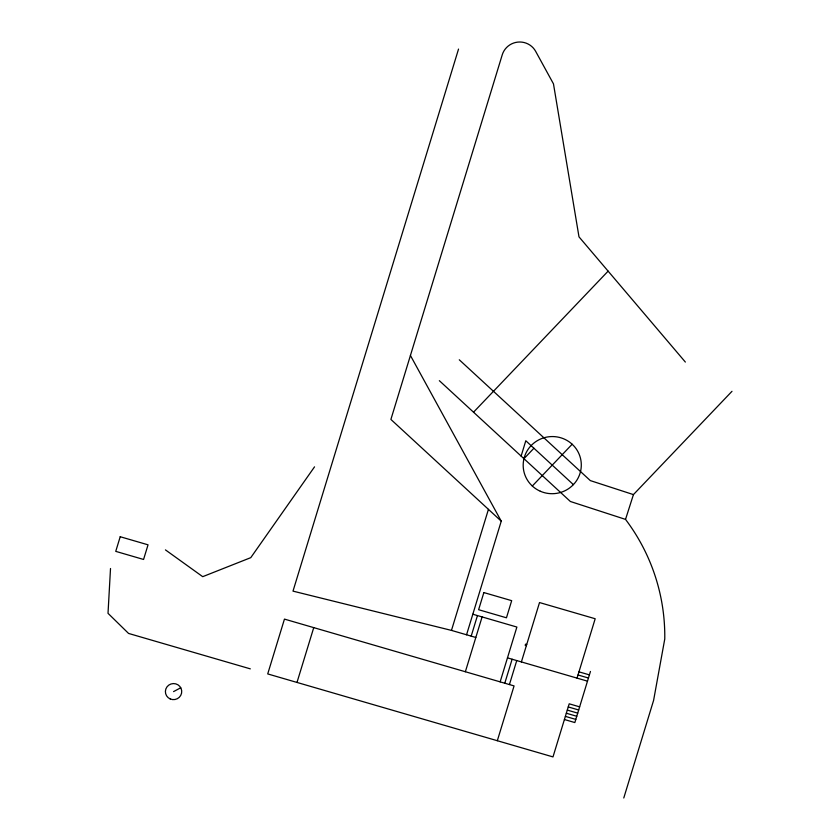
<?xml version="1.0" encoding="UTF-8"?>
<svg xmlns="http://www.w3.org/2000/svg" width="840" height="840" viewBox="0 0 840 840"><rect width="100%" height="100%" fill="white"/><g stroke="black" fill="none" stroke-linecap="round" stroke-linejoin="round"><path stroke-width="1.26" d="M110.513 568.501L108.014 613.316L128.562 633.433L250.32 668.861M458.535 49.077L293.002 591.129L451.469 630.399L475.818 637.476M296.993 682.437L313.74 627.627M451.469 630.399L488.439 509.355M466.546 634.778L501.249 521.157L410.424 355.478M521.125 456.078L525.798 440.748L573.384 484.628M471.188 636.132L477.456 615.573M465.36 671.738L482.097 616.928M500.147 681.86L516.884 627.05L472.826 614.229M504.788 683.203L512.117 659.232M509.429 684.558L516.747 660.576M497.322 740.723L514.069 685.913L284.456 619.101L267.719 673.922L552.993 756.913L569.205 703.815L579.642 706.85M521.388 661.93L539.522 602.553L595.182 618.744L577.049 678.122M590.457 671.454L574.844 722.558L564.407 719.513M623.774 798L653.594 700.392L664.766 638.988A200.267 196.781 -8 0 0 625.527 519.393L633.433 494.603L731.986 391.314M314.538 466.841L250.772 557.655L202.713 576.671L165.438 549.885M473.529 412.199L608.118 271.142M523.961 458.682L533.925 448.245M532.308 486.014L572.166 444.234M173.565 691.603L180.758 687.76M526.712 644.511L525.546 644.175L525.2 645.32L526.355 645.655M578.97 671.843L589.407 674.877M578.014 674.982L588.452 678.017M507.476 657.877L587.486 681.156M568.25 706.954L578.687 709.989M567.284 710.094L577.721 713.129M566.328 713.234L576.765 716.268M565.373 716.373L575.809 719.408M633.433 494.603L590.321 480.596L459.281 359.793M625.527 519.393L570.381 501.491L439.341 380.678M501.249 521.157L390.894 419.433L502.247 54.8A18.175 17.85 -8 0 1 535.647 51.324L553.476 83.864L578.991 236.849L685.356 362.061M120.215 536.729L115.742 551.365L143.566 559.461L148.04 544.824L120.215 536.729M483.851 592.567L478.622 609.703L506.457 617.799L511.686 600.663L483.851 592.567M170.205 698.943A8.18 8.033 -8 0 0 181.692 690.753A8.18 8.033 -8 0 0 168.787 685.104A8.18 8.033 -8 0 0 170.205 698.943M540.309 491.243A29.075 28.571 -8 0 0 581.154 462.116A29.075 28.571 -8 0 0 535.259 442.019A29.075 28.571 -8 0 0 540.309 491.243"/></g></svg>
